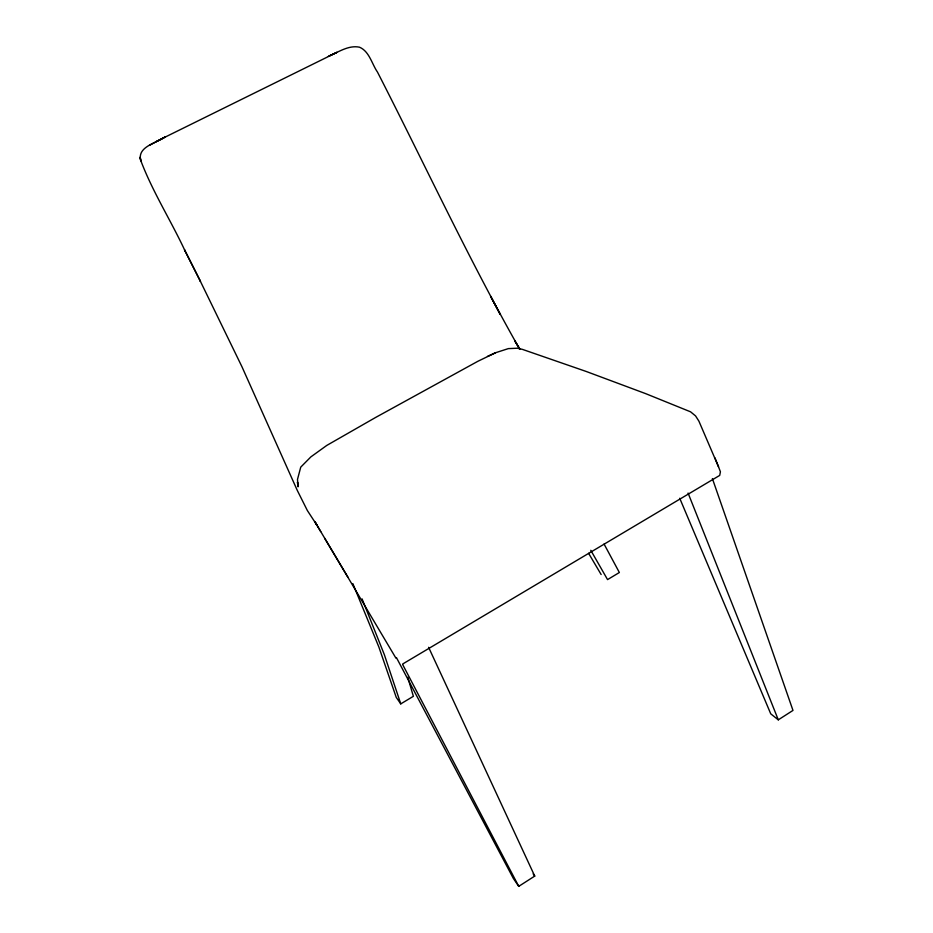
<?xml version="1.0" encoding="UTF-8"?>
<svg xmlns="http://www.w3.org/2000/svg" width="933" height="933" viewBox="0 0 933 933"><rect width="100%" height="100%" fill="white"/><g stroke="black" fill="none" stroke-linecap="round" stroke-linejoin="round"><path stroke-width="1.4" d="M149.397 145.361L165.106 136.941C157.012 142.971 137.221 146.423 140.673 160.278C152.487 191.662 170.809 220.328 184.967 250.709M396.432 657.602L513.372 878.478L518.748 886.35L534.737 876.087L428.609 647.315M679.725 498.269L770.74 713.827L778.285 719.844L792.98 710.421L712.392 478.594M352.837 583.591L378.856 647.001L396.245 697.371L400.758 703.879L413.366 696.31L407.768 677.253M402.893 663.876L719.705 475.41L720.416 471.783L718.538 466.85L698.899 421.133L695.563 415.92L690.56 411.815L645.683 393.644L586.157 371.451L522.527 349.409L517.535 348.219L508.345 348.615L495.633 352.709L477.929 361.258L375.684 417.424L326.772 445.426L310.887 456.878L300.741 467.141L297.499 479.399L298.059 486.839L297.487 482.104L297.662 483.784M156.208 141.513L336.941 52.33L328.393 56.33M487.481 356.406L495.633 352.709M329.454 55.828C338.889 51.886 348.744 44.959 359.497 47.198C369.351 51.315 371.859 63.992 377.48 72.086C424.807 164.441 468.436 258.803 519.681 349.105L514.678 340.697L519.798 348.907M533.163 873.883L534.737 876.087M324.649 538.248L347.869 577.095M320.719 531.577L314.818 521.594L395.954 658.185M588.595 553.292L601.144 574.53M314.818 521.594L317.022 525.337L307.377 510.561L297.312 490.455L241.915 366.669L199.965 280.425M590.787 550.307L607.558 579.603L619.36 572.512L604.059 544.032M402.613 664.459L518.748 886.35M714.958 457.893L718.538 466.85M688.076 493.067L778.285 719.844M362.074 598.881L384.326 654.604L400.758 703.879M140.778 160.838L140.183 157.187L140.673 160.278M499.995 313.943L490.56 296.216L500.041 314.071M200.432 281.323L184.547 249.892L200.432 281.323"/></g></svg>
